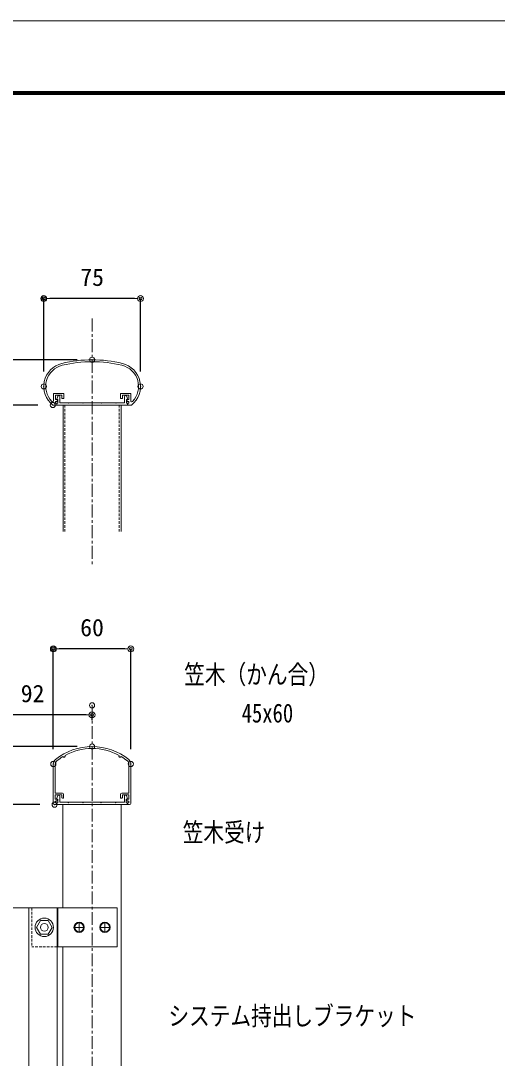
# Model space of a CAD drawing. Units: millimetres, scale not verified. Extents: x -1682 to 1682, y -1188 to 1188.
# Drawn here: x -152 to 217, y 385 to 1188 of the extents above; entities that cross this region are included whole.
import ezdxf
from ezdxf.enums import TextEntityAlignment as Align

# ---------------------------------------------------------------- set-up
doc = ezdxf.new("R2010")
doc.units = ezdxf.units.MM
doc.header["$LTSCALE"] = 8
doc.header["$PDMODE"] = 32
doc.header["$PDSIZE"] = 4
doc.linetypes.add('USER1', pattern=[2, 1.25, -0.25, 0.25, -0.25])
doc.linetypes.add('USER3', pattern=[0.375, 0.25, -0.125])
for name, color, linetype, lineweight in [('0-0_0', 7, 'Continuous', 18), ('0-1_DEFPOINTS', 7, 'Continuous', 18), ('0-4_WAKU', 7, 'Continuous', 18), ('0-5_6ﾊｯﾁﾝｸﾞ', 4, 'Continuous', 18), ('0-7_3中心線', 2, 'USER1', 18), ('0-8_41ｱﾙﾐ', 6, 'Continuous', 18), ('0-C_4アルミ', 6, 'Continuous', 18)]:
    doc.layers.add(name, color=color, linetype=linetype, lineweight=lineweight)
doc.layers.add('0-9_1手摺寸法', color=7, linetype='Continuous')
doc.styles.add('ＭＳ ゴシック', font='')
doc.styles.get('ＭＳ ゴシック').set_extended_font_data('MS Gothic')

# ---------------------------------------------------------------- blocks, each defined once
blk = doc.blocks.new('D44')
at = {"layer": '0-1_DEFPOINTS'}
blk.add_point((45.229, 1050.048), dxfattribs=at)
at = {"layer": '0-9_1手摺寸法'}
blk.add_line((33.729, 1050.048), (-436.113, 1050.048), dxfattribs=at)
blk = doc.blocks.new('D45')
at = {"layer": '0-1_DEFPOINTS'}
blk.add_point((45.216, 1050.048), dxfattribs=at)
at = {"layer": '0-9_1手摺寸法'}
blk.add_line((33.716, 1050.048), (-376.351, 1050.048), dxfattribs=at)
blk = doc.blocks.new('_ORIGIN2')
at = {"layer": '0-0_0'}
blk.add_line((-0.5, 0), (-1, 0), dxfattribs=at)
for radius in [0.5, 0.25]:
    blk.add_circle((0, 0), radius, dxfattribs=at)
blk = doc.blocks.new('D48')
at = {"layer": '0-1_DEFPOINTS'}
for p in [(45.216, 1050.048), (-318.636, 925.048), (-46.784, 925.048)]:
    blk.add_point(p, dxfattribs=at)
at = {"layer": '0-9_1手摺寸法'}
for p, q in [((33.716, 1050.048), (-318.636, 1050.048)), ((-318.636, 1045.448), (-318.636, 929.648)), ((-58.284, 925.048), (-318.636, 925.048))]:
    blk.add_line(p, q, dxfattribs=at)
at = {"layer": '0-9_1手摺寸法', "xscale": 4.6, "yscale": 4.6}
for p, rotation in [((-318.636, 1050.048), 90), ((-318.636, 925.048), 270)]:
    blk.add_blockref('_ORIGIN2', p, dxfattribs=dict(at, rotation=rotation))
at = {"layer": '0-9_1手摺寸法', "style": 'ＭＳ ゴシック'}
blk.add_text('125', height=13.49, rotation=90, dxfattribs=at).set_placement((-324.386, 973.748), align=Align.BOTTOM_LEFT)
blk = doc.blocks.new('D51')
at = {"layer": '0-1_DEFPOINTS'}
for p in [(16.229, 1005.048), (-255.706, 925.048), (-46.784, 925.048)]:
    blk.add_point(p, dxfattribs=at)
at = {"layer": '0-9_1手摺寸法'}
for p, q in [((4.729, 1005.048), (-255.706, 1005.048)), ((-255.706, 1000.448), (-255.706, 929.648)), ((-58.284, 925.048), (-255.706, 925.048))]:
    blk.add_line(p, q, dxfattribs=at)
at = {"layer": '0-9_1手摺寸法', "xscale": 4.6, "yscale": 4.6}
for p, rotation in [((-255.706, 1005.048), 90), ((-255.706, 925.048), 270)]:
    blk.add_blockref('_ORIGIN2', p, dxfattribs=dict(at, rotation=rotation))
at = {"layer": '0-9_1手摺寸法', "style": 'ＭＳ ゴシック'}
blk.add_text('80', height=13.49, rotation=90, dxfattribs=at).set_placement((-261.456, 955.848), align=Align.BOTTOM_LEFT)
blk = doc.blocks.new('D52')
at = {"layer": '0-1_DEFPOINTS'}
for p in [(45.229, 1050.048), (-255.706, 1005.048), (16.229, 1005.048)]:
    blk.add_point(p, dxfattribs=at)
at = {"layer": '0-9_1手摺寸法'}
for p, q in [((33.729, 1050.048), (-255.706, 1050.048)), ((-255.706, 1045.448), (-255.706, 1009.648)), ((4.729, 1005.048), (-255.706, 1005.048))]:
    blk.add_line(p, q, dxfattribs=at)
at = {"layer": '0-9_1手摺寸法', "xscale": 4.6, "yscale": 4.6}
for p, rotation in [((-255.706, 1050.048), 90), ((-255.706, 1005.048), 270)]:
    blk.add_blockref('_ORIGIN2', p, dxfattribs=dict(at, rotation=rotation))
at = {"layer": '0-9_1手摺寸法', "style": 'ＭＳ ゴシック'}
blk.add_text('45', height=13.49, rotation=90, dxfattribs=at).set_placement((-261.456, 1018.348), align=Align.BOTTOM_LEFT)
blk = doc.blocks.new('D53')
at = {"layer": '0-1_DEFPOINTS'}
for p in [(15.229, 1125.615), (15.229, 1036.513), (75.229, 1036.513)]:
    blk.add_point(p, dxfattribs=at)
at = {"layer": '0-9_1手摺寸法'}
for p, q in [((15.229, 1048.013), (15.229, 1125.615)), ((70.629, 1125.615), (19.829, 1125.615)), ((75.229, 1048.013), (75.229, 1125.615))]:
    blk.add_line(p, q, dxfattribs=at)
at = {"layer": '0-9_1手摺寸法', "xscale": 4.6, "yscale": 4.6, "rotation": 180}
blk.add_blockref('_ORIGIN2', (15.229, 1125.615), dxfattribs=at)
at = {"layer": '0-9_1手摺寸法', "xscale": 4.6, "yscale": 4.6}
blk.add_blockref('_ORIGIN2', (75.229, 1125.615), dxfattribs=at)
at = {"layer": '0-9_1手摺寸法', "style": 'ＭＳ ゴシック'}
blk.add_text('60', height=13.49, dxfattribs=at).set_placement((36.029, 1131.365), align=Align.BOTTOM_LEFT)
blk = doc.blocks.new('D54')
at = {"layer": '0-1_DEFPOINTS'}
for p in [(45.242, 1349.443), (-76.066, 1314.443), (14.852, 1314.443)]:
    blk.add_point(p, dxfattribs=at)
at = {"layer": '0-9_1手摺寸法'}
for p, q in [((-76.066, 1354.043), (-76.066, 1358.643)), ((33.742, 1349.443), (-76.066, 1349.443)), ((-76.066, 1349.443), (-76.066, 1314.443)), ((3.352, 1314.443), (-76.066, 1314.443)), ((-76.066, 1309.843), (-76.066, 1305.243))]:
    blk.add_line(p, q, dxfattribs=at)
at = {"layer": '0-9_1手摺寸法', "xscale": 4.6, "yscale": 4.6}
for p, rotation in [((-76.066, 1349.443), 270), ((-76.066, 1314.443), 90)]:
    blk.add_blockref('_ORIGIN2', p, dxfattribs=dict(at, rotation=rotation))
at = {"layer": '0-9_1手摺寸法', "style": 'ＭＳ ゴシック'}
blk.add_text('35', height=13.49, rotation=90, dxfattribs=at).set_placement((-81.816, 1322.743), align=Align.BOTTOM_LEFT)
blk = doc.blocks.new('D55')
at = {"layer": '0-1_DEFPOINTS'}
for p in [(7.846, 1396.846), (7.846, 1328.847), (82.729, 1328.847)]:
    blk.add_point(p, dxfattribs=at)
at = {"layer": '0-9_1手摺寸法'}
for p, q in [((7.846, 1340.347), (7.846, 1396.846)), ((78.129, 1396.846), (12.446, 1396.846)), ((82.729, 1340.347), (82.729, 1396.846))]:
    blk.add_line(p, q, dxfattribs=at)
at = {"layer": '0-9_1手摺寸法', "xscale": 4.6, "yscale": 4.6, "rotation": 180}
blk.add_blockref('_ORIGIN2', (7.846, 1396.846), dxfattribs=at)
at = {"layer": '0-9_1手摺寸法', "xscale": 4.6, "yscale": 4.6}
blk.add_blockref('_ORIGIN2', (82.729, 1396.846), dxfattribs=at)
at = {"layer": '0-9_1手摺寸法', "style": 'ＭＳ ゴシック'}
blk.add_text('75', height=13.49, dxfattribs=at).set_placement((36.087, 1402.596), align=Align.BOTTOM_LEFT)
blk = doc.blocks.new('D35')
at = {"layer": '0-1_DEFPOINTS'}
for p in [(45.216, 1081.897), (-46.784, 1074.558), (-46.784, 925.048)]:
    blk.add_point(p, dxfattribs=at)
at = {"layer": '0-9_1手摺寸法'}
for p, q in [((-46.784, 936.548), (-46.784, 1074.558)), ((40.616, 1074.558), (-42.184, 1074.558)), ((45.216, 1070.397), (45.216, 1074.558))]:
    blk.add_line(p, q, dxfattribs=at)
at = {"layer": '0-9_1手摺寸法', "xscale": 4.6, "yscale": 4.6, "rotation": 180}
blk.add_blockref('_ORIGIN2', (-46.784, 1074.558), dxfattribs=at)
at = {"layer": '0-9_1手摺寸法', "xscale": 4.6, "yscale": 4.6}
blk.add_blockref('_ORIGIN2', (45.216, 1074.558), dxfattribs=at)
at = {"layer": '0-9_1手摺寸法', "style": 'ＭＳ ゴシック'}
blk.add_text('92', height=13.49, dxfattribs=at).set_placement((-9.984, 1080.308), align=Align.BOTTOM_LEFT)

msp = doc.modelspace()

# ---------------------------------------------------------------- linework, layer by layer
at = {"layer": '0-0_0'}
for p, q in [((-119.011, 890.501), (-119.011, 792.64)), ((-74.011, 890.501), (-74.011, 792.64)), ((-119.024, 581.106), (-119.024, 501.106)), ((-74.024, 581.106), (-74.024, 104.397)), ((-119.024, 471.106), (-119.024, 104.397))]:
    msp.add_line(p, q, dxfattribs=at)
at = {"layer": '0-1_DEFPOINTS', "color": 5}
msp.add_line((1682, 1188), (-1682, 1188), dxfattribs=at)
at = {"layer": '0-4_WAKU'}
for p, q in [((1599.2, 1133.2), (-1603.2, 1133.2)), ((1598.6, 1132.6), (-1602.6, 1132.6)), ((1598, 1132), (-1602, 1132)), ((1597.4, 1131.4), (-1601.4, 1131.4)), ((1596.8, 1130.8), (-1600.8, 1130.8))]:
    msp.add_line(p, q, dxfattribs=at)
at = {"layer": '0-5_6ﾊｯﾁﾝｸﾞ'}
for p, q in [((-103.124, 486.106), (-109.924, 486.106)), ((-106.524, 489.506), (-106.524, 482.706)), ((-83.124, 486.106), (-89.924, 486.106)), ((-86.524, 489.506), (-86.524, 482.706))]:
    msp.add_line(p, q, dxfattribs=at)
msp.add_lwpolyline([(-139.524, 486.106), (-136.524, 491.303), (-130.524, 491.303), (-127.524, 486.106), (-130.524, 480.91), (-136.524, 480.91)], close=True, dxfattribs=at)
for centre, radius in [((-133.524, 486.106), 7.125), ((-106.524, 486.106), 4), ((-86.524, 486.106), 4), ((-133.524, 486.106), 3), ((-106.524, 486.106), 3.4), ((-86.524, 486.106), 3.4)]:
    msp.add_circle(centre, radius, dxfattribs=at)
at = {"layer": '0-7_3中心線'}
for p, q in [((-96.511, 957.35), (-96.511, 765.706)), ((-96.524, 657.955), (-96.524, -887.018))]:
    msp.add_line(p, q, dxfattribs=at)
at = {"layer": '0-8_41ｱﾙﾐ', "linetype": 'USER3'}
for p, q in [((-117.511, 890.501), (-117.511, 792.64)), ((-75.511, 890.501), (-75.511, 792.64))]:
    msp.add_line(p, q, dxfattribs=at)
at = {"layer": '0-C_4アルミ'}
for p, q in [((-126.394, 893.757), (-126.394, 899.301)), ((-126.194, 899.501), (-118.594, 899.501)), ((-124.894, 898.001), (-119.894, 898.001)), ((-124.894, 894.801), (-124.894, 898.001)), ((-124.894, 894.801), (-124.894, 898.001)), ((-124.894, 894.801), (-123.268, 894.801)), ((-124.894, 893.301), (-123.894, 893.301)), ((-124.894, 892.001), (-124.894, 893.301)), ((-124.894, 892.001), (-123.894, 892.001)), ((-123.101, 894.49), (-123.894, 893.301)), ((-123.894, 890.501), (-123.894, 892.001)), ((-123.065, 897.288), (-123.806, 895.064)), ((-122.894, 892.001), (-123.394, 892.001)), ((-122.894, 892.001), (-122.894, 894.801)), ((-122.353, 897.801), (-122.144, 897.801)), ((-121.394, 892.301), (-121.394, 897.051)), ((-114.994, 892.301), (-121.394, 892.301)), ((-119.894, 895.701), (-119.894, 898.001)), ((-119.694, 895.501), (-118.594, 895.501)), ((-118.394, 895.701), (-118.394, 899.301)), ((-114.525, 892.094), (-114.394, 892.301)), ((-103.694, 892.301), (-114.394, 892.301)), ((-103.694, 892.301), (-114.394, 892.301)), ((-103.563, 892.094), (-103.694, 892.301)), ((-103.225, 892.094), (-103.094, 892.301)), ((-96.394, 892.301), (-103.094, 892.301)), ((-96.394, 892.301), (-103.094, 892.301)), ((-96.394, 892.301), (-89.694, 892.301)), ((-96.394, 892.301), (-89.694, 892.301)), ((-89.563, 892.094), (-89.694, 892.301)), ((-89.225, 892.094), (-89.094, 892.301)), ((-89.094, 892.301), (-78.394, 892.301)), ((-89.094, 892.301), (-78.394, 892.301)), ((-78.263, 892.094), (-78.394, 892.301)), ((-77.925, 892.094), (-77.794, 892.301)), ((-77.794, 892.301), (-71.394, 892.301)), ((-77.794, 892.301), (-71.394, 892.301)), ((-74.511, 895.701), (-74.511, 899.301)), ((-66.711, 899.501), (-74.311, 899.501)), ((-73.211, 895.501), (-74.311, 895.501)), ((-68.011, 898.001), (-73.011, 898.001)), ((-73.011, 895.701), (-73.011, 898.001)), ((-71.394, 892.301), (-71.394, 897.051)), ((-70.434, 897.801), (-70.644, 897.801)), ((-69.171, 894.801), (-69.894, 894.801)), ((-69.894, 894.801), (-69.894, 894.792)), ((-69.894, 892.001), (-69.894, 894.801)), ((-69.894, 892.001), (-69.394, 892.001)), ((-69.803, 894.49), (-69.011, 893.301)), ((-69.723, 897.288), (-68.982, 895.064)), ((-68.011, 894.801), (-69.637, 894.801)), ((-68.011, 893.301), (-69.011, 893.301)), ((-68.011, 892.001), (-69.011, 892.001)), ((-69.011, 890.501), (-69.011, 892.001)), ((-68.011, 894.801), (-68.011, 898.001)), ((-68.011, 894.801), (-68.011, 898.001)), ((-68.011, 892.001), (-68.011, 893.301)), ((-66.511, 893.757), (-66.511, 899.301)), ((-126.894, 890.501), (-126.894, 890.506)), ((-126.894, 890.501), (-123.894, 890.501)), ((-123.894, 890.501), (-123.894, 891.501)), ((-68.894, 890.501), (-123.894, 890.501)), ((-66.011, 890.501), (-69.011, 890.501)), ((-68.894, 890.501), (-68.894, 891.501)), ((-66.011, 890.501), (-66.011, 890.506)), ((-126.511, 612.571), (-126.511, 582.106)), ((-125.011, 612.571), (-125.011, 590.106)), ((-68.011, 612.571), (-68.011, 590.106)), ((-66.511, 612.571), (-66.511, 582.106)), ((-125.011, 590.106), (-119.511, 590.106)), ((-125.011, 588.606), (-120.011, 588.606)), ((-125.011, 588.606), (-125.011, 585.406)), ((-124.011, 585.606), (-123.123, 588.093)), ((-121.511, 587.65), (-121.511, 582.906)), ((-120.011, 588.606), (-120.011, 586.606)), ((-118.511, 589.106), (-118.511, 586.106)), ((-74.511, 589.106), (-74.511, 586.106)), ((-68.011, 590.106), (-73.511, 590.106)), ((-68.011, 588.606), (-73.011, 588.606)), ((-73.011, 588.606), (-73.011, 586.606)), ((-71.511, 587.65), (-71.511, 582.906)), ((-69.011, 585.606), (-69.899, 588.093)), ((-68.011, 588.606), (-68.011, 585.406)), ((-125.511, 581.106), (-124.011, 581.106)), ((-125.011, 585.406), (-123.211, 585.406)), ((-125.011, 583.906), (-125.011, 582.606)), ((-125.011, 582.606), (-124.011, 582.606)), ((-124.011, 582.606), (-124.011, 581.106)), ((-124.011, 582.106), (-124.011, 581.106)), ((-96.511, 581.106), (-124.011, 581.106)), ((-123.011, 585.406), (-123.811, 585.406)), ((-123.011, 582.606), (-123.511, 582.606)), ((-123.011, 585.406), (-123.011, 582.606)), ((-96.511, 582.906), (-121.511, 582.906)), ((-119.511, 586.106), (-118.511, 586.106)), ((-115.111, 582.906), (-114.979, 582.699)), ((-114.511, 582.906), (-114.642, 582.699)), ((-103.811, 582.906), (-103.679, 582.699)), ((-103.211, 582.906), (-103.342, 582.699)), ((-96.511, 582.906), (-71.511, 582.906)), ((-96.511, 581.106), (-69.011, 581.106)), ((-89.811, 582.906), (-89.679, 582.699)), ((-89.211, 582.906), (-89.342, 582.699)), ((-78.511, 582.906), (-78.379, 582.699)), ((-77.911, 582.906), (-78.042, 582.699)), ((-73.511, 586.106), (-74.511, 586.106)), ((-70.011, 585.406), (-69.211, 585.406)), ((-70.011, 585.406), (-70.011, 582.606)), ((-69.011, 583.906), (-70.011, 585.206)), ((-70.011, 582.606), (-69.511, 582.606)), ((-68.011, 585.406), (-69.811, 585.406)), ((-68.011, 583.906), (-69.011, 583.906)), ((-68.011, 582.606), (-69.011, 582.606)), ((-69.011, 582.606), (-69.011, 581.106)), ((-69.011, 582.106), (-69.011, 581.106)), ((-67.511, 581.106), (-69.011, 581.106)), ((-68.011, 583.906), (-68.011, 582.606)), ((-123.524, 501.106), (-188.524, 501.106)), ((-145.399, -393.894), (-145.399, 501.106)), ((-123.524, 501.106), (-77.024, 501.106)), ((-123.524, -393.894), (-123.524, 501.106)), ((-123.024, 501.106), (-123.024, 471.106)), ((-77.024, 501.106), (-77.024, 471.106)), ((-123.524, 471.106), (-77.024, 471.106))]:
    msp.add_line(p, q, dxfattribs=at)
at = {"layer": '0-C_4アルミ', "linetype": 'USER3'}
for p in [(-143.024, 501.106), (-123.524, 471.106)]:
    msp.add_line(p, (-143.024, 471.106), dxfattribs=at)
at = {"layer": '0-C_4アルミ'}
for points in [[(-123.616, 894.801), (-122.894, 894.801), (-122.894, 894.792)], [(-114.863, 892.094), (-114.994, 892.301), (-121.394, 892.301)], [(-125.011, 583.906), (-124.011, 583.906), (-123.011, 585.206)]]:
    msp.add_lwpolyline(points, dxfattribs=at)
for centre, radius, start, end in [((-96.394, 825.501), 100, 90, 103.58646), ((-96.394, 825.501), 98.5, 90, 103.58646), ((-96.511, 825.501), 100, 76.41354, 90), ((-96.511, 825.501), 98.5, 76.41354, 90), ((-115.584, 904.905), 18.31, 103.58646, 231.87592), ((-115.584, 904.905), 16.81, 103.58646, 223.96197), ((-77.321, 904.905), 16.81, 316.03803, 76.41354), ((-77.321, 904.905), 18.31, 308.12408, 76.41354), ((-127.144, 893.757), 0.75, 223.96197, 0), ((-126.194, 899.301), 0.2, 90, 180), ((-123.394, 891.501), 0.5, 90, 180), ((-123.616, 895.001), 0.2, 161.56505, 270), ((-123.268, 894.601), 0.2, 326.30993, 90), ((-122.353, 897.051), 0.75, 90, 161.56505), ((-122.144, 897.051), 0.75, 0, 90), ((-119.694, 895.701), 0.2, 180, 270), ((-118.594, 899.301), 0.2, 0, 90), ((-118.594, 895.701), 0.2, 270, 0), ((-114.694, 892.201), 0.2, 212.33353, 327.66647), ((-103.394, 892.201), 0.2, 212.33353, 327.66647), ((-89.394, 892.201), 0.2, 212.33353, 327.66647), ((-78.094, 892.201), 0.2, 212.33353, 327.66647), ((-74.311, 899.301), 0.2, 90, 180), ((-74.311, 895.701), 0.2, 180, 270), ((-73.211, 895.701), 0.2, 270, 0), ((-70.644, 897.051), 0.75, 90, 180), ((-70.434, 897.051), 0.75, 18.43495, 90), ((-69.637, 894.601), 0.2, 90, 213.69007), ((-69.394, 891.501), 0.5, 0, 90), ((-69.171, 895.001), 0.2, 270, 18.43495), ((-66.711, 899.301), 0.2, 0, 90), ((-65.761, 893.757), 0.75, 180, 316.03803), ((-96.511, 581.106), 45, 90, 129.0228), ((-118.261, 618.778), 1, 210.65859, 29.34141), ((-96.511, 581.106), 43.5, 90, 118.68283), ((-96.511, 581.106), 45, 50.9772, 90), ((-96.511, 581.106), 43.5, 61.31717, 90), ((-74.761, 618.778), 1, 150.65859, 329.34141), ((-122.011, 612.571), 4.5, 129.0228, 180), ((-122.011, 612.571), 3, 129.0228, 180), ((-96.511, 581.106), 43.5, 121.31717, 129.0228), ((-96.511, 581.106), 43.5, 50.9772, 58.68283), ((-71.011, 612.571), 3, 0, 50.9772), ((-71.011, 612.571), 4.5, 0, 50.9772), ((-122.423, 587.483), 0.928, 10.39365, 138.8876), ((-119.511, 586.606), 0.5, 180, 270), ((-119.511, 589.106), 1, 0, 90), ((-73.511, 589.106), 1, 90, 180), ((-73.511, 586.606), 0.5, 270, 0), ((-70.598, 587.483), 0.928, 41.1124, 169.60635), ((-125.511, 582.106), 1, 180, 270), ((-123.811, 585.606), 0.2, 180, 270), ((-123.511, 582.106), 0.5, 90, 180), ((-123.211, 585.206), 0.2, 360, 90), ((-114.811, 582.806), 0.2, 212.33353, 327.66647), ((-103.511, 582.806), 0.2, 212.33353, 327.66647), ((-89.511, 582.806), 0.2, 212.33353, 327.66647), ((-78.211, 582.806), 0.2, 212.33353, 327.66647), ((-69.811, 585.206), 0.2, 90, 180), ((-69.511, 582.106), 0.5, 0, 90), ((-69.211, 585.606), 0.2, 270, 0), ((-67.511, 582.106), 1, 270, 0)]:
    msp.add_arc(centre, radius, start, end, dxfattribs=at)

# ---------------------------------------------------------------- block references
at = {"layer": '0-9_1手摺寸法'}
for name in ['D55', 'D54', 'D53', 'D35', 'D44', 'D45', 'D48', 'D52', 'D51']:
    msp.add_blockref(name, (-141.739, -423.942), dxfattribs=at)

# ---------------------------------------------------------------- texts
at = {"layer": '0-0_0', "style": 'ＭＳ ゴシック', "width": 0.8}
for s, p in [('笠木（かん合）', (-25.167, 670.228)), ('45x60', (19.297, 640.296)), ('笠木受け', (-26.333, 547.967)), ('システム持出しブラケット', (-37.402, 405.829))]:
    msp.add_text(s, height=14.66, dxfattribs=at).set_placement(p, align=Align.BOTTOM_LEFT)

doc.saveas('drawing.dxf')
